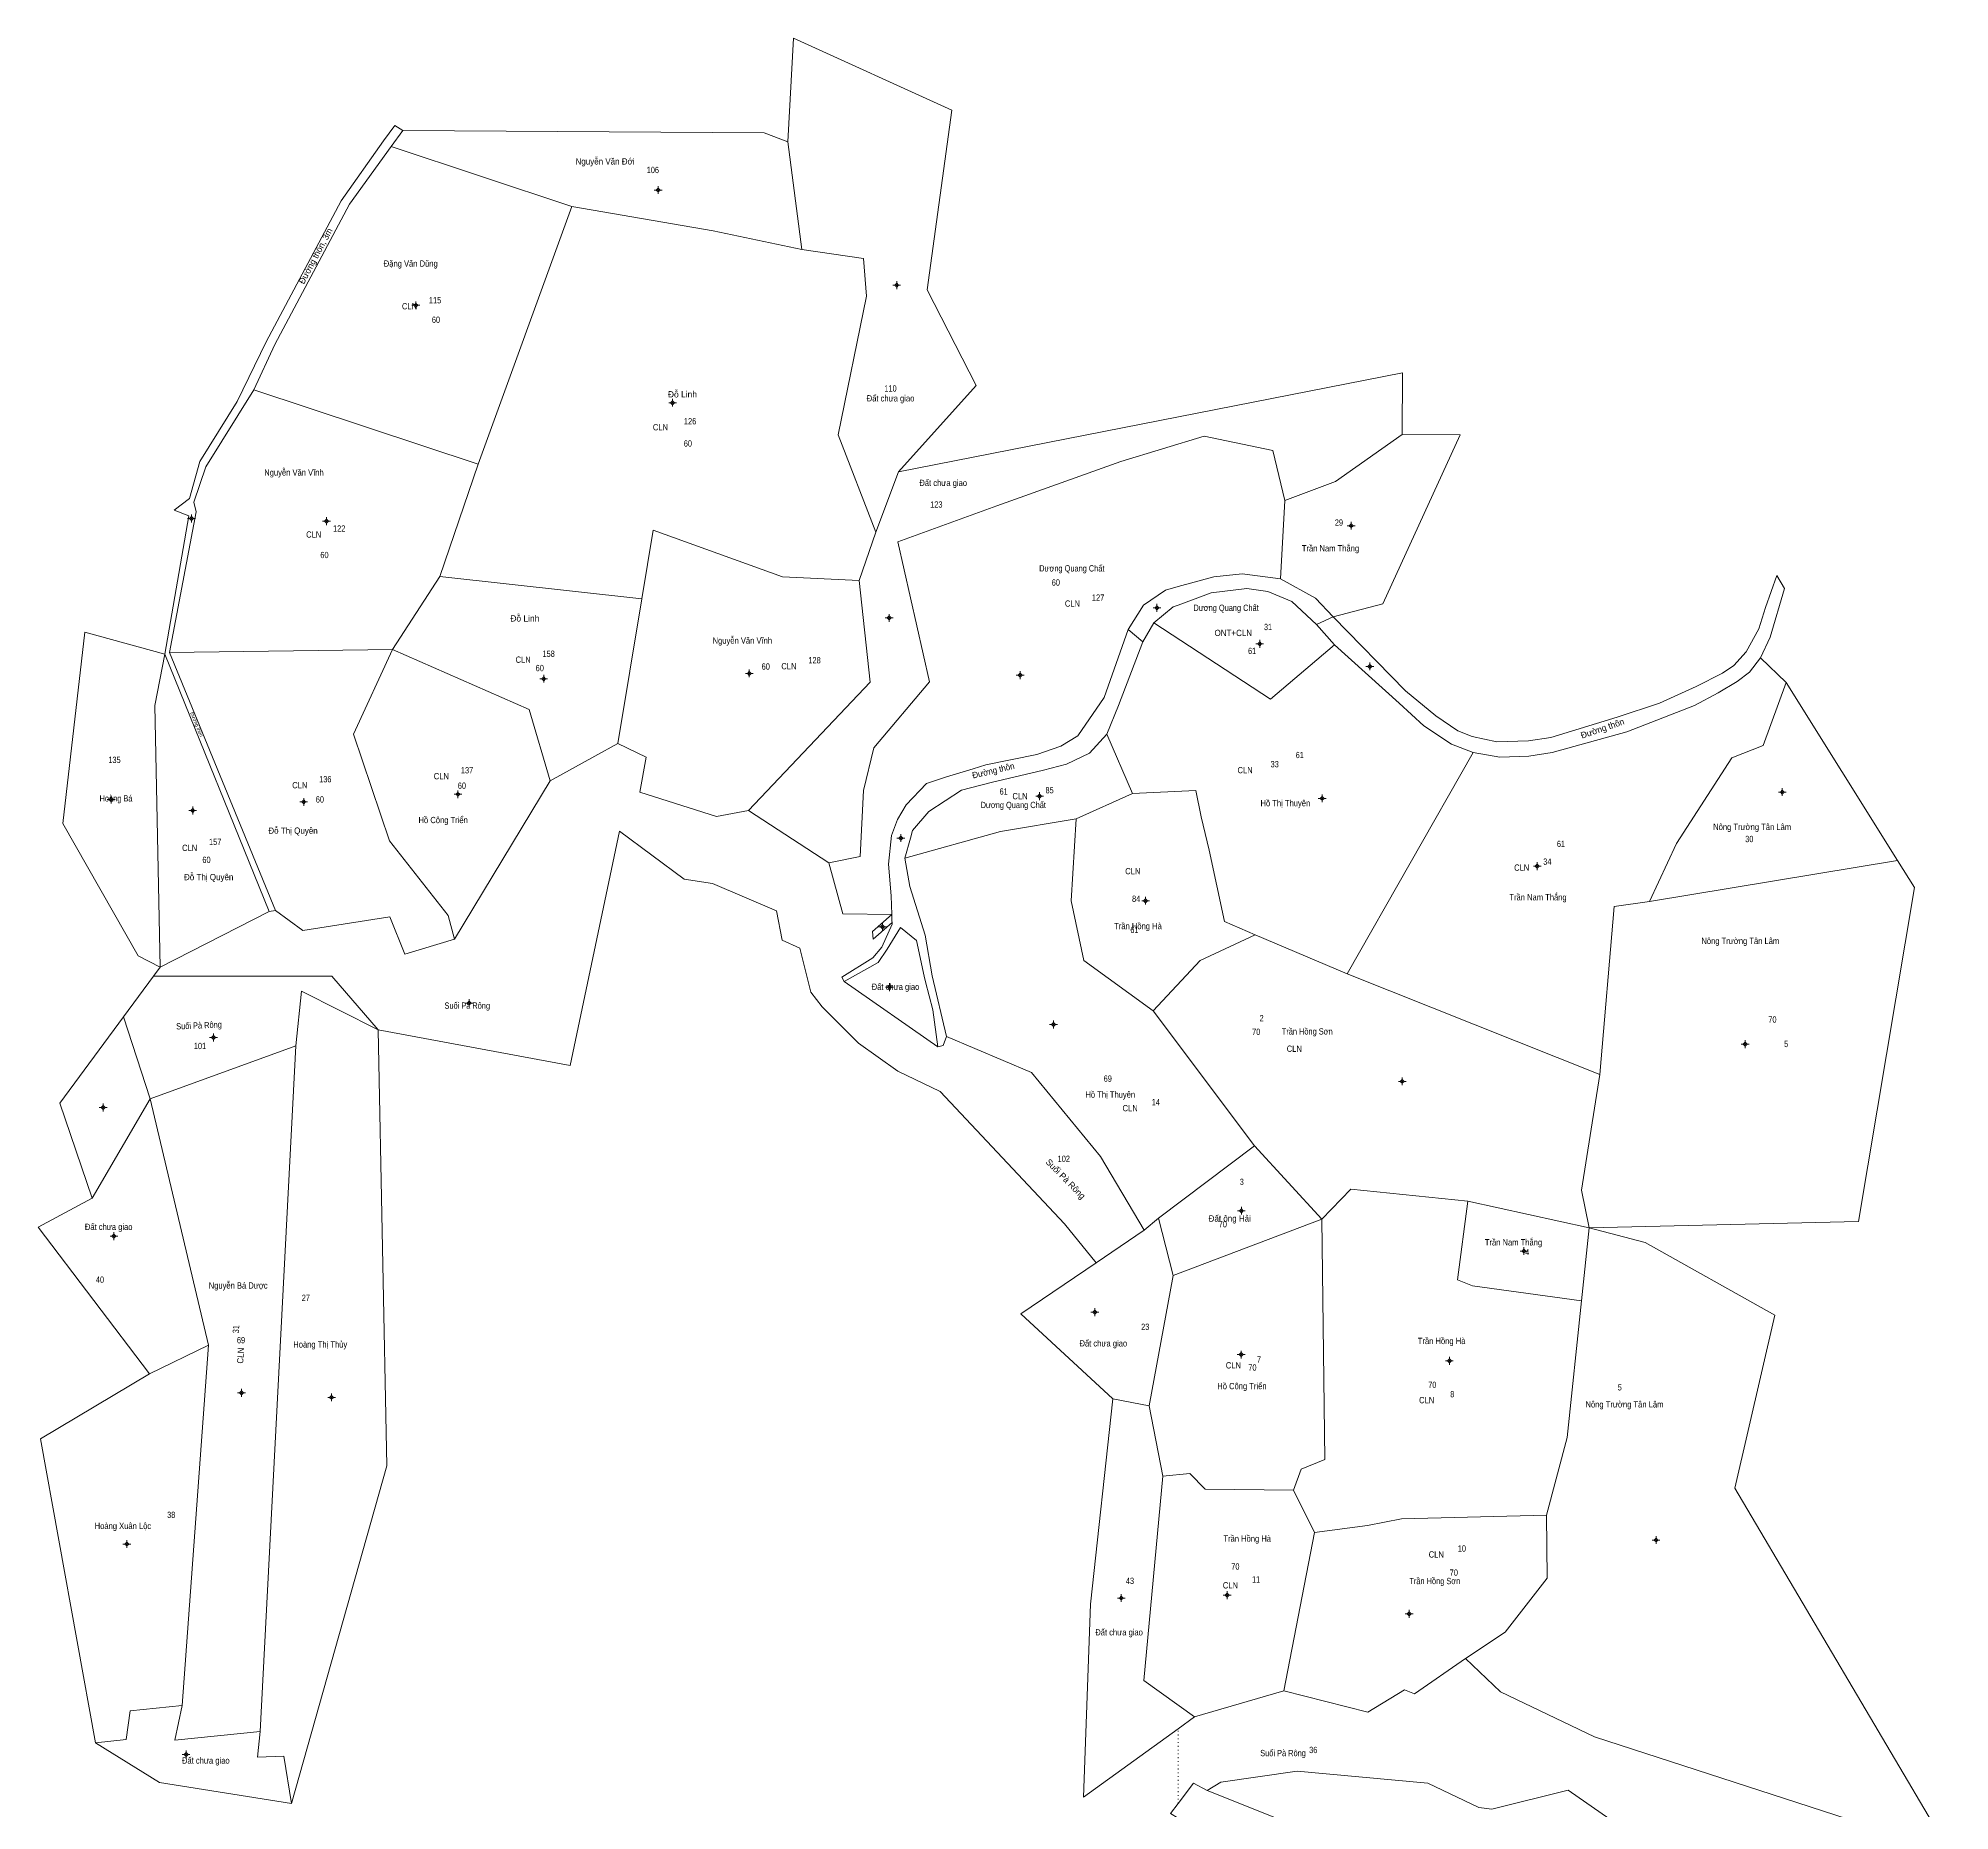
# Model space of a CAD drawing. Header units: metres. Extents: x 537114 to 539413, y 1847369 to 1850045.
# Drawn here: x 538638 to 539245, y 1847735 to 1848298 of the extents above; entities that cross this region are included whole.
import ezdxf
from ezdxf.enums import TextEntityAlignment as Align

# ---------------------------------------------------------------- set-up
doc = ezdxf.new("R2010")
doc.units = ezdxf.units.M
doc.header["$LTSCALE"] = 0.8
doc.linetypes.add('DOTTED', pattern=[1.5, 0.3, -1.2])
for name, color, linetype in [('1', 7, 'Continuous'), ('2', 7, 'Continuous'), ('3', 7, 'Continuous'), ('4', 7, 'Continuous')]:
    doc.layers.add(name, color=color, linetype=linetype)
for name, color, linetype, lineweight in [('11', 7, 'Continuous', 13), ('22', 7, 'Continuous', 13), ('5', 7, 'Continuous', 13)]:
    doc.layers.add(name, color=color, linetype=linetype, lineweight=lineweight)

msp = doc.modelspace()

# ---------------------------------------------------------------- hatches: boundary and pattern name
at = {"layer": '11'}
for points in [[(538834.9898, 1848249.69, 1), (538834.6898, 1848249.69, 1)], [(538910.7398, 1848219.45, 1), (538910.4398, 1848219.45, 1)], [(538758.0298, 1848213.08, 1), (538757.7298, 1848213.08, 1)], [(538839.5897, 1848182.16, 1), (538839.2897, 1848182.16, 1)], [(538686.8198, 1848145.39, 1), (538686.5198, 1848145.39, 1)], [(538729.6898, 1848144.54, 1), (538729.3897, 1848144.54, 1)], [(539055.0198, 1848143.1, 1), (539054.7198, 1848143.1, 1)], [(538993.3798, 1848117.02, 1), (538993.0798, 1848117.02, 1)], [(538908.3698, 1848113.8, 1), (538908.0698, 1848113.8, 1)], [(539025.9998, 1848105.58, 1), (539025.6998, 1848105.58, 1)], [(539060.9998, 1848098.42, 1), (539060.6998, 1848098.42, 1)], [(538798.6398, 1848094.5, 1), (538798.3398, 1848094.5, 1)], [(538863.9398, 1848096.19, 1), (538863.6397, 1848096.19, 1)], [(538949.9198, 1848095.6, 1), (538949.6197, 1848095.6, 1)], [(538661.2998, 1848056.1, 1), (538660.9997, 1848056.1, 1)], [(538722.4398, 1848055.36, 1), (538722.1397, 1848055.36, 1)], [(538771.4198, 1848057.79, 1), (538771.1197, 1848057.79, 1)], [(538956.1198, 1848057.19, 1), (538955.8198, 1848057.19, 1)], [(539045.8698, 1848056.51, 1), (539045.5698, 1848056.51, 1)], [(539191.9498, 1848058.52, 1), (539191.6498, 1848058.52, 1)], [(538687.1798, 1848052.62, 1), (538686.8797, 1848052.62, 1)], [(538912.0798, 1848043.9, 1), (538911.7798, 1848043.9, 1)], [(539114.1498, 1848035, 1), (539113.8498, 1848035, 1)], [(538989.7897, 1848024, 1), (538989.4897, 1848024, 1)], [(538906.1998, 1848015.72, 1), (538905.8998, 1848015.72, 1)], [(538908.4697, 1847996.54, 1), (538908.1697, 1847996.54, 1)], [(538774.9598, 1847991.51, 1), (538774.6598, 1847991.51, 1)], [(538960.4998, 1847984.71, 1), (538960.1998, 1847984.71, 1)], [(538693.7897, 1847980.56, 1), (538693.4897, 1847980.56, 1)], [(539180.1898, 1847978.44, 1), (539179.8897, 1847978.44, 1)], [(539071.2897, 1847966.64, 1), (539070.9897, 1847966.64, 1)], [(538658.7598, 1847958.35, 1), (538658.4598, 1847958.35, 1)], [(539020.1798, 1847925.56, 1), (539019.8797, 1847925.56, 1)], [(538662.1898, 1847917.44, 1), (538661.8897, 1847917.44, 1)], [(539109.9298, 1847912.76, 1), (539109.6297, 1847912.76, 1)], [(538973.6698, 1847893.36, 1), (538973.3697, 1847893.36, 1)], [(539020.0897, 1847879.86, 1), (539019.7897, 1847879.86, 1)], [(539086.2398, 1847877.87, 1), (539085.9398, 1847877.87, 1)], [(538702.6898, 1847867.69, 1), (538702.3897, 1847867.69, 1)], [(538731.2998, 1847866.29, 1), (538730.9997, 1847866.29, 1)], [(538666.2798, 1847819.71, 1), (538665.9798, 1847819.71, 1)], [(539151.8598, 1847820.98, 1), (539151.5598, 1847820.98, 1)], [(538982.0598, 1847802.55, 1), (538981.7597, 1847802.55, 1)], [(539015.6498, 1847803.48, 1), (539015.3498, 1847803.48, 1)], [(539073.4697, 1847797.56, 1), (539073.1697, 1847797.56, 1)], [(538685.0798, 1847752.88, 1), (538684.7798, 1847752.88, 1)]]:
    msp.add_hatch(color=256, dxfattribs=at).paths.add_polyline_path(points)

# ---------------------------------------------------------------- linework, layer by layer
for p, q in [((538834.21, 1848249.69), (538833.59, 1848249.69)), ((538834.84, 1848250.94), (538834.84, 1848250.31)), ((538834.84, 1848249.07), (538834.84, 1848248.44)), ((538836.09, 1848249.69), (538835.47, 1848249.69)), ((538909.97, 1848219.45), (538909.34, 1848219.45)), ((538910.59, 1848220.7), (538910.59, 1848220.07)), ((538910.59, 1848218.83), (538910.59, 1848218.2)), ((538911.84, 1848219.45), (538911.21, 1848219.45)), ((538757.25, 1848213.08), (538756.63, 1848213.08)), ((538757.88, 1848214.33), (538757.88, 1848213.71)), ((538757.88, 1848212.45), (538757.88, 1848211.83)), ((538759.13, 1848213.08), (538758.51, 1848213.08)), ((538838.81, 1848182.16), (538838.19, 1848182.16)), ((538839.44, 1848183.41), (538839.44, 1848182.79)), ((538839.44, 1848181.53), (538839.44, 1848180.91)), ((538840.69, 1848182.16), (538840.06, 1848182.16)), ((538686.05, 1848145.39), (538685.42, 1848145.39)), ((538686.67, 1848146.64), (538686.67, 1848146.01)), ((538687.92, 1848145.39), (538687.3, 1848145.39)), ((538729.54, 1848145.79), (538729.54, 1848145.17)), ((538686.67, 1848144.77), (538686.67, 1848144.14)), ((538728.91, 1848144.54), (538728.29, 1848144.54)), ((538729.54, 1848143.91), (538729.54, 1848143.29)), ((538730.79, 1848144.54), (538730.17, 1848144.54)), ((539054.25, 1848143.1), (539053.62, 1848143.1)), ((539054.87, 1848144.35), (539054.87, 1848143.73)), ((539054.87, 1848142.47), (539054.87, 1848141.85)), ((539056.12, 1848143.1), (539055.49, 1848143.1)), ((538908.22, 1848115.05), (538908.22, 1848114.43)), ((538992.61, 1848117.02), (538991.98, 1848117.02)), ((538993.23, 1848118.27), (538993.23, 1848117.65)), ((538993.23, 1848116.39), (538993.23, 1848115.77)), ((538994.48, 1848117.02), (538993.85, 1848117.02)), ((538907.59, 1848113.8), (538906.97, 1848113.8)), ((538908.22, 1848113.17), (538908.22, 1848112.55)), ((538909.47, 1848113.8), (538908.85, 1848113.8)), ((539025.23, 1848105.58), (539024.6, 1848105.58)), ((539025.85, 1848106.83), (539025.85, 1848106.21)), ((539025.85, 1848104.95), (539025.85, 1848104.33)), ((539027.1, 1848105.58), (539026.47, 1848105.58)), ((538863.79, 1848097.44), (538863.79, 1848096.81)), ((538949.77, 1848096.85), (538949.77, 1848096.23)), ((539060.23, 1848098.42), (539059.6, 1848098.42)), ((539060.85, 1848099.67), (539060.85, 1848099.05)), ((539060.85, 1848097.79), (539060.85, 1848097.17)), ((539062.1, 1848098.42), (539061.47, 1848098.42)), ((538797.87, 1848094.5), (538797.24, 1848094.5)), ((538798.49, 1848095.75), (538798.49, 1848095.13)), ((538798.49, 1848093.87), (538798.49, 1848093.25)), ((538799.74, 1848094.5), (538799.11, 1848094.5)), ((538863.17, 1848096.19), (538862.54, 1848096.19)), ((538863.79, 1848095.57), (538863.79, 1848094.94)), ((538865.04, 1848096.19), (538864.41, 1848096.19)), ((538949.15, 1848095.6), (538948.52, 1848095.6)), ((538949.77, 1848094.97), (538949.77, 1848094.35)), ((538951.02, 1848095.6), (538950.39, 1848095.6)), ((538660.53, 1848056.1), (538659.9, 1848056.1)), ((538661.15, 1848057.35), (538661.15, 1848056.73)), ((538661.15, 1848055.47), (538661.15, 1848054.85)), ((538662.4, 1848056.1), (538661.77, 1848056.1)), ((538721.67, 1848055.36), (538721.04, 1848055.36)), ((538722.29, 1848056.61), (538722.29, 1848055.99)), ((538722.29, 1848054.73), (538722.29, 1848054.11)), ((538723.54, 1848055.36), (538722.91, 1848055.36)), ((538770.65, 1848057.79), (538770.02, 1848057.79)), ((538771.27, 1848059.04), (538771.27, 1848058.41)), ((538771.27, 1848057.17), (538771.27, 1848056.54)), ((538772.52, 1848057.79), (538771.89, 1848057.79)), ((538955.35, 1848057.19), (538954.72, 1848057.19)), ((538955.97, 1848058.44), (538955.97, 1848057.81)), ((538955.97, 1848056.57), (538955.97, 1848055.94)), ((538957.22, 1848057.19), (538956.59, 1848057.19)), ((539045.09, 1848056.51), (539044.47, 1848056.51)), ((539045.72, 1848057.76), (539045.72, 1848057.13)), ((539045.72, 1848055.89), (539045.72, 1848055.26)), ((539046.97, 1848056.51), (539046.35, 1848056.51)), ((539191.18, 1848058.52), (539190.55, 1848058.52)), ((539191.8, 1848059.77), (539191.8, 1848059.15)), ((539191.8, 1848057.89), (539191.8, 1848057.27)), ((539193.05, 1848058.52), (539192.43, 1848058.52)), ((538686.41, 1848052.62), (538685.78, 1848052.62)), ((538687.03, 1848053.87), (538687.03, 1848053.25)), ((538687.03, 1848051.99), (538687.03, 1848051.37)), ((538688.28, 1848052.62), (538687.65, 1848052.62)), ((538911.31, 1848043.9), (538910.68, 1848043.9)), ((538911.93, 1848045.15), (538911.93, 1848044.53)), ((538911.93, 1848043.27), (538911.93, 1848042.65)), ((538913.18, 1848043.9), (538912.56, 1848043.9)), ((539114, 1848036.25), (539114, 1848035.63)), ((539113.37, 1848035), (539112.75, 1848035)), ((539114, 1848034.37), (539114, 1848033.75)), ((539115.25, 1848035), (539114.63, 1848035)), ((538989.01, 1848024), (538988.39, 1848024)), ((538989.64, 1848025.25), (538989.64, 1848024.63)), ((538990.89, 1848024), (538990.27, 1848024)), ((538989.64, 1848023.37), (538989.64, 1848022.75)), ((538905.43, 1848015.72), (538904.8, 1848015.72)), ((538906.05, 1848016.97), (538906.05, 1848016.35)), ((538906.05, 1848015.09), (538906.05, 1848014.47)), ((538907.3, 1848015.72), (538906.68, 1848015.72)), ((538907.69, 1847996.54), (538907.07, 1847996.54)), ((538908.32, 1847997.79), (538908.32, 1847997.17)), ((538908.32, 1847995.91), (538908.32, 1847995.29)), ((538909.57, 1847996.54), (538908.94, 1847996.54)), ((538774.19, 1847991.51), (538773.56, 1847991.51)), ((538774.81, 1847992.76), (538774.81, 1847992.13)), ((538774.81, 1847990.89), (538774.81, 1847990.26)), ((538776.06, 1847991.51), (538775.44, 1847991.51)), ((538693.64, 1847981.81), (538693.64, 1847981.19)), ((538959.73, 1847984.71), (538959.1, 1847984.71)), ((538960.35, 1847985.96), (538960.35, 1847985.33)), ((538960.35, 1847984.09), (538960.35, 1847983.46)), ((538961.6, 1847984.71), (538960.97, 1847984.71)), ((538693.01, 1847980.56), (538692.39, 1847980.56)), ((538693.64, 1847979.93), (538693.64, 1847979.31)), ((538694.89, 1847980.56), (538694.27, 1847980.56)), ((539179.41, 1847978.44), (539178.79, 1847978.44)), ((539180.04, 1847979.69), (539180.04, 1847979.07)), ((539180.04, 1847977.81), (539180.04, 1847977.19)), ((539181.29, 1847978.44), (539180.67, 1847978.44)), ((539070.51, 1847966.64), (539069.89, 1847966.64)), ((539071.14, 1847967.89), (539071.14, 1847967.27)), ((539071.14, 1847966.01), (539071.14, 1847965.39)), ((539072.39, 1847966.64), (539071.77, 1847966.64)), ((538657.99, 1847958.35), (538657.36, 1847958.35)), ((538658.61, 1847959.6), (538658.61, 1847958.97)), ((538658.61, 1847957.73), (538658.61, 1847957.1)), ((538659.86, 1847958.35), (538659.23, 1847958.35)), ((539020.03, 1847926.81), (539020.03, 1847926.19)), ((539019.41, 1847925.56), (539018.78, 1847925.56)), ((539020.03, 1847924.93), (539020.03, 1847924.31)), ((539021.28, 1847925.56), (539020.65, 1847925.56)), ((538661.41, 1847917.44), (538660.79, 1847917.44)), ((538662.04, 1847918.69), (538662.04, 1847918.07)), ((538662.04, 1847916.81), (538662.04, 1847916.19)), ((538663.29, 1847917.44), (538662.67, 1847917.44)), ((539109.15, 1847912.76), (539108.53, 1847912.76)), ((539109.78, 1847914.01), (539109.78, 1847913.39)), ((539109.78, 1847912.13), (539109.78, 1847911.51)), ((539111.03, 1847912.76), (539110.41, 1847912.76)), ((538972.89, 1847893.36), (538972.27, 1847893.36)), ((538973.52, 1847894.61), (538973.52, 1847893.99)), ((538973.52, 1847892.73), (538973.52, 1847892.11)), ((538974.77, 1847893.36), (538974.15, 1847893.36)), ((539019.31, 1847879.86), (539018.69, 1847879.86)), ((539019.94, 1847881.11), (539019.94, 1847880.49)), ((539019.94, 1847879.23), (539019.94, 1847878.61)), ((539021.19, 1847879.86), (539020.56, 1847879.86)), ((539085.47, 1847877.87), (539084.84, 1847877.87)), ((539086.09, 1847879.12), (539086.09, 1847878.49)), ((539087.34, 1847877.87), (539086.71, 1847877.87)), ((539086.09, 1847877.25), (539086.09, 1847876.62)), ((538701.91, 1847867.69), (538701.29, 1847867.69)), ((538702.54, 1847868.94), (538702.54, 1847868.31)), ((538702.54, 1847867.07), (538702.54, 1847866.44)), ((538703.79, 1847867.69), (538703.17, 1847867.69)), ((538730.53, 1847866.29), (538729.9, 1847866.29)), ((538731.15, 1847867.54), (538731.15, 1847866.91)), ((538732.4, 1847866.29), (538731.77, 1847866.29)), ((538731.15, 1847865.67), (538731.15, 1847865.04)), ((538665.51, 1847819.71), (538664.88, 1847819.71)), ((538666.13, 1847820.96), (538666.13, 1847820.33)), ((538666.13, 1847819.09), (538666.13, 1847818.46)), ((538667.38, 1847819.71), (538666.75, 1847819.71)), ((539151.09, 1847820.98), (539150.46, 1847820.98)), ((539151.71, 1847822.23), (539151.71, 1847821.61)), ((539151.71, 1847820.35), (539151.71, 1847819.73)), ((539152.96, 1847820.98), (539152.33, 1847820.98)), ((538981.29, 1847802.55), (538980.66, 1847802.55)), ((538981.91, 1847803.8), (538981.91, 1847803.17)), ((538981.91, 1847801.93), (538981.91, 1847801.3)), ((538983.16, 1847802.55), (538982.53, 1847802.55)), ((539014.87, 1847803.48), (539014.25, 1847803.48)), ((539015.5, 1847804.73), (539015.5, 1847804.11)), ((539015.5, 1847802.85), (539015.5, 1847802.23)), ((539016.75, 1847803.48), (539016.13, 1847803.48)), ((539072.69, 1847797.56), (539072.07, 1847797.56)), ((539073.32, 1847798.81), (539073.32, 1847798.19)), ((539073.32, 1847796.93), (539073.32, 1847796.31)), ((539074.57, 1847797.56), (539073.94, 1847797.56)), ((538684.31, 1847752.88), (538683.68, 1847752.88)), ((538684.93, 1847754.13), (538684.93, 1847753.51)), ((538684.93, 1847752.25), (538684.93, 1847751.63)), ((538686.18, 1847752.88), (538685.56, 1847752.88))]:
    msp.add_line(p, q, dxfattribs=at)
for points in [[(538834.84, 1848250.31), (538834.21, 1848249.69), (538834.84, 1848249.07), (538835.47, 1848249.69)], [(538910.59, 1848220.07), (538909.97, 1848219.45), (538910.59, 1848218.83), (538911.21, 1848219.45)], [(538757.88, 1848213.71), (538757.25, 1848213.08), (538757.88, 1848212.45), (538758.51, 1848213.08)], [(538839.44, 1848182.79), (538838.81, 1848182.16), (538839.44, 1848181.53), (538840.06, 1848182.16)], [(538686.67, 1848146.01), (538686.05, 1848145.39), (538686.67, 1848144.77), (538687.3, 1848145.39)], [(538729.54, 1848145.17), (538728.91, 1848144.54), (538729.54, 1848143.91), (538730.17, 1848144.54)], [(539054.87, 1848143.73), (539054.25, 1848143.1), (539054.87, 1848142.47), (539055.49, 1848143.1)], [(538993.23, 1848117.65), (538992.61, 1848117.02), (538993.23, 1848116.39), (538993.85, 1848117.02)], [(538908.22, 1848114.43), (538907.59, 1848113.8), (538908.22, 1848113.17), (538908.85, 1848113.8)], [(539025.85, 1848106.21), (539025.23, 1848105.58), (539025.85, 1848104.95), (539026.47, 1848105.58)], [(538863.79, 1848096.81), (538863.17, 1848096.19), (538863.79, 1848095.57), (538864.41, 1848096.19)], [(539060.85, 1848099.05), (539060.23, 1848098.42), (539060.85, 1848097.79), (539061.47, 1848098.42)], [(538798.49, 1848095.13), (538797.87, 1848094.5), (538798.49, 1848093.87), (538799.11, 1848094.5)], [(538949.77, 1848096.23), (538949.15, 1848095.6), (538949.77, 1848094.97), (538950.39, 1848095.6)], [(538661.15, 1848056.73), (538660.53, 1848056.1), (538661.15, 1848055.47), (538661.77, 1848056.1)], [(538722.29, 1848055.99), (538721.67, 1848055.36), (538722.29, 1848054.73), (538722.91, 1848055.36)], [(538771.27, 1848058.41), (538770.65, 1848057.79), (538771.27, 1848057.17), (538771.89, 1848057.79)], [(538955.97, 1848057.81), (538955.35, 1848057.19), (538955.97, 1848056.57), (538956.59, 1848057.19)], [(539045.72, 1848057.13), (539045.09, 1848056.51), (539045.72, 1848055.89), (539046.35, 1848056.51)], [(539191.8, 1848059.15), (539191.18, 1848058.52), (539191.8, 1848057.89), (539192.43, 1848058.52)], [(538687.03, 1848053.25), (538686.41, 1848052.62), (538687.03, 1848051.99), (538687.65, 1848052.62)], [(538911.93, 1848044.53), (538911.31, 1848043.9), (538911.93, 1848043.27), (538912.56, 1848043.9)], [(539114, 1848035.63), (539113.37, 1848035), (539114, 1848034.37), (539114.63, 1848035)], [(538989.64, 1848024.63), (538989.01, 1848024), (538989.64, 1848023.37), (538990.27, 1848024)], [(538906.05, 1848016.35), (538905.43, 1848015.72), (538906.05, 1848015.09), (538906.68, 1848015.72)], [(538908.32, 1847997.17), (538907.69, 1847996.54), (538908.32, 1847995.91), (538908.94, 1847996.54)], [(538774.81, 1847992.13), (538774.19, 1847991.51), (538774.81, 1847990.89), (538775.44, 1847991.51)], [(538693.64, 1847981.19), (538693.01, 1847980.56), (538693.64, 1847979.93), (538694.27, 1847980.56)], [(538960.35, 1847985.33), (538959.73, 1847984.71), (538960.35, 1847984.09), (538960.97, 1847984.71)], [(539180.04, 1847979.07), (539179.41, 1847978.44), (539180.04, 1847977.81), (539180.67, 1847978.44)], [(539071.14, 1847967.27), (539070.51, 1847966.64), (539071.14, 1847966.01), (539071.77, 1847966.64)], [(538658.61, 1847958.97), (538657.99, 1847958.35), (538658.61, 1847957.73), (538659.23, 1847958.35)], [(539020.03, 1847926.19), (539019.41, 1847925.56), (539020.03, 1847924.93), (539020.65, 1847925.56)], [(538662.04, 1847918.07), (538661.41, 1847917.44), (538662.04, 1847916.81), (538662.67, 1847917.44)], [(539109.78, 1847913.39), (539109.15, 1847912.76), (539109.78, 1847912.13), (539110.41, 1847912.76)], [(538973.52, 1847893.99), (538972.89, 1847893.36), (538973.52, 1847892.73), (538974.15, 1847893.36)], [(539019.94, 1847880.49), (539019.31, 1847879.86), (539019.94, 1847879.23), (539020.56, 1847879.86)], [(539086.09, 1847878.49), (539085.47, 1847877.87), (539086.09, 1847877.25), (539086.71, 1847877.87)], [(538702.54, 1847868.31), (538701.91, 1847867.69), (538702.54, 1847867.07), (538703.17, 1847867.69)], [(538731.15, 1847866.91), (538730.53, 1847866.29), (538731.15, 1847865.67), (538731.77, 1847866.29)], [(538666.13, 1847820.33), (538665.51, 1847819.71), (538666.13, 1847819.09), (538666.75, 1847819.71)], [(539151.71, 1847821.61), (539151.09, 1847820.98), (539151.71, 1847820.35), (539152.33, 1847820.98)], [(538981.91, 1847803.17), (538981.29, 1847802.55), (538981.91, 1847801.93), (538982.53, 1847802.55)], [(539015.5, 1847804.11), (539014.87, 1847803.48), (539015.5, 1847802.85), (539016.13, 1847803.48)], [(539073.32, 1847798.19), (539072.69, 1847797.56), (539073.32, 1847796.93), (539073.94, 1847797.56)], [(538684.93, 1847753.51), (538684.31, 1847752.88), (538684.93, 1847752.25), (538685.56, 1847752.88)]]:
    msp.add_lwpolyline(points, close=True, dxfattribs=at)
for centre in [(538834.8398, 1848249.69), (538910.5898, 1848219.45), (538757.8798, 1848213.08), (538839.4397, 1848182.16), (538686.6698, 1848145.39), (538729.5397, 1848144.54), (539054.8698, 1848143.1), (538993.2298, 1848117.02), (538908.2198, 1848113.8), (539025.8498, 1848105.58), (539060.8498, 1848098.42), (538798.4898, 1848094.5), (538863.7897, 1848096.19), (538949.7697, 1848095.6), (538661.1497, 1848056.1), (538722.2897, 1848055.36), (538771.2697, 1848057.79), (538955.9698, 1848057.19), (539045.7198, 1848056.51), (539191.7998, 1848058.52), (538687.0297, 1848052.62), (538911.9298, 1848043.9), (539113.9998, 1848035), (538989.6397, 1848024), (538906.0498, 1848015.72), (538908.3197, 1847996.54), (538774.8098, 1847991.51), (538960.3498, 1847984.71), (538693.6397, 1847980.56), (539180.0397, 1847978.44), (539071.1397, 1847966.64), (538658.6098, 1847958.35), (539020.0297, 1847925.56), (538662.0397, 1847917.44), (539109.7797, 1847912.76), (538973.5197, 1847893.36), (539019.9397, 1847879.86), (539086.0898, 1847877.87), (538702.5397, 1847867.69), (538731.1497, 1847866.29), (538666.1298, 1847819.71), (539151.7098, 1847820.98), (538981.9097, 1847802.55), (539015.4998, 1847803.48), (539073.3197, 1847797.56), (538684.9298, 1847752.88)]:
    msp.add_circle(centre, 0.15, dxfattribs=at)
at = {"layer": '22'}
for p, q in [((538988.73, 1848106.22), (538984.12, 1848110.18)), ((538992.22, 1848112.22), (538988.73, 1848106.22)), ((539043.89, 1848111.73), (539049.17, 1848114.12)), ((539049.57, 1848105.28), (539043.89, 1848111.73)), ((538711.37, 1848020.6), (538678.19, 1848102.34)), ((538713.33, 1848020.91), (538711.37, 1848020.6))]:
    msp.add_line(p, q, dxfattribs=at)
for points in [[(538678.19, 1848102.34), (538685.77, 1848146.25), (538681.16, 1848147.98), (538686, 1848151.69), (538689.31, 1848163.47), (538701.11, 1848182.53), (538710.35, 1848201.46), (538734.16, 1848246.22), (538747.6, 1848265.33), (538751.25, 1848270.18), (538753.77, 1848268.58)], [(538750.1, 1848263.52), (538736.84, 1848245.16), (538713.07, 1848200.66), (538706.41, 1848186.27)], [(538706.41, 1848186.27), (538691.21, 1848161.74), (538687.42, 1848150.58), (538688.13, 1848147.55), (538679.71, 1848102.8), (538713.33, 1848020.91)], [(538984.12, 1848110.18), (538989, 1848117.87), (538995.92, 1848122.62), (539000, 1848123.75), (539011.29, 1848126.86), (539020.24, 1848127.81), (539032.43, 1848126.19)], [(539184.83, 1848101.16), (539187.91, 1848107.73), (539192.55, 1848123.17), (539190.05, 1848127.25), (539186.52, 1848117.07), (539184.4, 1848110.37), (539180.38, 1848103.02), (539176.4, 1848098.75), (539172.79, 1848096.28), (539164.45, 1848091.99), (539152.85, 1848086.72), (539139.39, 1848082.34), (539118.34, 1848075.86), (539111.26, 1848074.76), (539101.14, 1848074.43), (539093.29, 1848076.17), (539088.77, 1848077.92), (539081.82, 1848082.69), (539072.18, 1848090.62), (539049.17, 1848114.12)], [(539043.89, 1848111.73), (539036.08, 1848119.06), (539028.49, 1848122.2), (539021.79, 1848123.15), (539010.48, 1848121.79), (539000, 1848117.91), (538998.33, 1848117.29), (538992.22, 1848112.22)], [(539032.43, 1848126.19), (539043.55, 1848120.03), (539049.17, 1848114.12)], [(538984.12, 1848110.18), (538976.5, 1848088.57), (538968.14, 1848076.34), (538962.68, 1848073.06), (538955.05, 1848070.43), (538938.87, 1848067.1), (538934.88, 1848065.89), (538926.39, 1848063.29), (538920.09, 1848061.22), (538913.63, 1848054.46), (538910.86, 1848049.8), (538908.97, 1848044.68), (538908.01, 1848035.6), (538908.84, 1848025.6), (538909, 1848019.67)], [(538977.31, 1848076.87), (538981.07, 1848086.03), (538988.73, 1848106.22)], [(539093.65, 1848071.06), (539086.72, 1848073.76), (539077.95, 1848079.55), (539070.09, 1848086.73), (539049.57, 1848105.28)], [(539184.83, 1848101.16), (539181.39, 1848096.6), (539177.42, 1848093.58), (539171.44, 1848090), (539163.95, 1848086), (539142.4, 1848077.65), (539118.72, 1848071.02), (539111.32, 1848069.93), (539102.15, 1848069.6), (539093.65, 1848071.06)], [(538977.31, 1848076.87), (538971.78, 1848070.81), (538964.55, 1848067.33), (538957.17, 1848065.43), (538940.61, 1848061.54), (538931.13, 1848059.07), (538920.76, 1848052.3), (538915.56, 1848046.26)], [(538913.15, 1848037.51), (538914.97, 1848043.86), (538915.56, 1848046.26)], [(538913.15, 1848037.51), (538914.72, 1848028.5), (538919.67, 1848013.05), (538921.87, 1848000.15), (538926.37, 1847980.9)], [(538909, 1848019.67), (538902.88, 1848014.24), (538903.12, 1848011.76), (538909.11, 1848017.09)], [(538909.11, 1848017.09), (538909.16, 1848016.6), (538905.89, 1848009.24), (538902.97, 1848005.87), (538893.15, 1847999.68), (538893.89, 1847998.34)], [(538893.89, 1847998.34), (538904.66, 1848004.43), (538907.59, 1848008.65), (538911.77, 1848015.46), (538916.87, 1848011.41), (538919.33, 1848000), (538919.7, 1847998.26), (538922.04, 1847989.4), (538923.6, 1847977.61)]]:
    msp.add_lwpolyline(points, dxfattribs=at)
at = {"layer": '5'}
for p, q in [((538753.77, 1848268.58), (538750.1, 1848263.52)), ((538807.46, 1848244.45), (538750.1, 1848263.52)), ((538875.98, 1848264.99), (538880.46, 1848230.8)), ((538807.46, 1848244.45), (538777.7, 1848162.64)), ((538777.7, 1848162.64), (538706.41, 1848186.27)), ((538765.5, 1848126.95), (538777.7, 1848162.64)), ((538904, 1848141), (538911.11, 1848160.23)), ((539032.43, 1848126.19), (539033.86, 1848151.1)), ((538904, 1848141), (538898.69, 1848125.65)), ((538750.45, 1848103.74), (538765.5, 1848126.95)), ((538765.5, 1848126.95), (538829.62, 1848119.88)), ((538821.99, 1848073.97), (538829.62, 1848119.88)), ((538750.45, 1848103.74), (538679.71, 1848102.8)), ((539193.02, 1848093.26), (539184.83, 1848101.16)), ((539193.02, 1848093.26), (539228.38, 1848036.81)), ((538985.51, 1848058), (538977.31, 1848076.87)), ((539093.65, 1848071.06), (539053.66, 1848000.8)), ((538770.16, 1848011.84), (538800.56, 1848062.06)), ((538985.51, 1848058), (538967.54, 1848050)), ((538711.37, 1848020.6), (538676.69, 1848002.9)), ((539024.46, 1848013.21), (539053.66, 1848000.8)), ((538665.05, 1847987.12), (538674.55, 1848000)), ((538674.55, 1848000), (538676.69, 1848002.9)), ((539133.81, 1847968.83), (539053.66, 1848000.8)), ((538893.89, 1847998.34), (538923.6, 1847977.61)), ((538992, 1847989), (539024.22, 1847946.14)), ((538665.05, 1847987.12), (538673.5, 1847961.12)), ((538708.51, 1847760.21), (538719.81, 1847977.94)), ((538655.16, 1847929.58), (538673.5, 1847961.12)), ((538993.75, 1847923.15), (539024.22, 1847946.14)), ((539045.56, 1847922.91), (539024.22, 1847946.14)), ((539091.98, 1847928.57), (539130.43, 1847920.08)), ((538993.75, 1847923.15), (538989.17, 1847919.42)), ((538993.75, 1847923.15), (538998.41, 1847904.97)), ((538998.41, 1847904.97), (539045.56, 1847922.91)), ((538973.89, 1847909.05), (538989.17, 1847919.42)), ((538673.36, 1847873.76), (538692.1, 1847882.9)), ((538692.1, 1847882.9), (538683.72, 1847768.47)), ((538979.26, 1847865.8), (538990.77, 1847863.58)), ((539043.23, 1847823.36), (539036.58, 1847836.82)), ((539033.56, 1847773.07), (539043.23, 1847823.36)), ((539005.17, 1847764.8), (539033.56, 1847773.07)), ((539103.94, 1847703.76), (539009.21, 1847741.39))]:
    msp.add_line(p, q, dxfattribs=at)
at = {"layer": '5', "linetype": 'DOTTED'}
msp.add_line((539000, 1847737.33), (539000, 1847761.06), dxfattribs=at)
at = {"layer": '5'}
for points in [[(538875.98, 1848264.99), (538877.77, 1848297.9), (538928.1, 1848275.1), (538920.27, 1848217.99), (538935.81, 1848187.66), (538911.11, 1848160.23)], [(538753.77, 1848268.58), (538868.53, 1848267.89), (538875.98, 1848264.99)], [(538807.46, 1848244.45), (538852.31, 1848236.7), (538880.46, 1848230.8)], [(538880.46, 1848230.8), (538900, 1848228), (538901, 1848216), (538892, 1848172), (538904, 1848141)], [(538911.11, 1848160.23), (539071.16, 1848191.59), (539071.12, 1848172.08)], [(538889, 1848036), (538899, 1848038), (538900, 1848059), (538903.35, 1848072.53), (538921.04, 1848093.46), (538911, 1848138), (538942.35, 1848149.39), (538981.74, 1848163.47), (539008.26, 1848171.52), (539030, 1848167), (539033.86, 1848151.1)], [(539033.86, 1848151.1), (539049.95, 1848157.09), (539071.12, 1848172.08)], [(539071.12, 1848172.08), (539089.53, 1848171.91), (539064.99, 1848118.3), (539049.17, 1848114.12)], [(538829.62, 1848119.88), (538833.24, 1848141.66), (538874.34, 1848126.86), (538898.69, 1848125.65)], [(538898.69, 1848125.65), (538902.19, 1848093.45), (538863.55, 1848052.68), (538889, 1848036)], [(538676.69, 1848002.9), (538669.68, 1848006.51), (538645.82, 1848048.5), (538652.8, 1848109.29), (538678.19, 1848102.34)], [(539049.57, 1848105.28), (539029.28, 1848088), (538992.22, 1848112.22)], [(538750.45, 1848103.74), (538738.13, 1848076.84), (538749.55, 1848043.05), (538768.21, 1848019.28), (538770.16, 1848011.84)], [(538750.45, 1848103.74), (538793.83, 1848084.77), (538800.56, 1848062.06)], [(538678.19, 1848102.34), (538675, 1848086), (538676.69, 1848002.9)], [(539149.65, 1848023.77), (539158.24, 1848042.19), (539175.82, 1848069.33), (539185.74, 1848073.3), (539193.02, 1848093.26)], [(538800.56, 1848062.06), (538814.76, 1848069.95), (538821.99, 1848073.97)], [(538863.55, 1848052.68), (538853.38, 1848050.72), (538829.02, 1848058.46), (538831.01, 1848069.64), (538821.99, 1848073.97)], [(539024.46, 1848013.21), (539014.73, 1848017.35), (539009.81, 1848040.02), (539007.32, 1848050.67), (539005.54, 1848059), (538985.51, 1848058)], [(538967.54, 1848050), (538943.54, 1848046), (538913.15, 1848037.51)], [(538967.54, 1848050), (538966, 1848024), (538970, 1848005), (538992, 1847989)], [(538745.91, 1847982.99), (538806.87, 1847971.67), (538822.55, 1848046.14), (538843.1, 1848030.81), (538852.14, 1848029.51), (538872.44, 1848020.78), (538874.22, 1848011.46), (538879.83, 1848008.91), (538883.29, 1847994.91), (538886.89, 1847990.28), (538898.47, 1847978.81), (538910.93, 1847969.83), (538924.41, 1847963.37), (538963.9, 1847921.34), (538973.89, 1847909.05)], [(538889, 1848036), (538893.5, 1848019.86), (538909, 1848019.67)], [(539228.38, 1848036.81), (539233.74, 1848028.25), (539216.05, 1847922.08), (539130.43, 1847920.08)], [(539133.81, 1847968.83), (539138.4, 1848022.2), (539149.65, 1848023.77), (539228.38, 1848036.81)], [(538713.33, 1848020.91), (538722.03, 1848014.57), (538749.63, 1848018.88), (538754.42, 1848006.98), (538770.16, 1848011.84)], [(538909, 1848019.67), (538909.05, 1848017.6), (538909.11, 1848017.09)], [(538992, 1847989), (539007, 1848005), (539024.46, 1848013.21)], [(538674.55, 1848000), (538731.26, 1848000), (538745.91, 1847982.99)], [(538719.81, 1847977.94), (538721.64, 1847995.28), (538745.91, 1847982.99)], [(538655.16, 1847929.58), (538644.85, 1847959.73), (538665.05, 1847987.12)], [(538745.91, 1847982.99), (538748.72, 1847844.58), (538718.43, 1847737.3)], [(538719.81, 1847977.94), (538673.5, 1847961.12), (538692.1, 1847882.9)], [(538923.6, 1847977.61), (538925.31, 1847978.03), (538926.37, 1847980.9)], [(538989.17, 1847919.42), (538975.31, 1847942.76), (538953.38, 1847969.46), (538926.37, 1847980.9)], [(539130.43, 1847920.08), (539128.05, 1847932.03), (539133.81, 1847968.83)], [(538655.16, 1847929.58), (538637.99, 1847920.34), (538673.36, 1847873.76)], [(539091.98, 1847928.57), (539054.76, 1847932.37), (539045.56, 1847922.91)], [(539091.98, 1847928.57), (539088.69, 1847903.64), (539093.47, 1847901.75), (539128.03, 1847896.94)], [(539036.58, 1847836.82), (539038.99, 1847843.51), (539046.53, 1847846.5), (539045.56, 1847922.91)], [(539116.91, 1847828.84), (539123.52, 1847853.58), (539128.03, 1847896.94), (539130.43, 1847920.08)], [(539130.43, 1847920.08), (539148.23, 1847915.48), (539189.43, 1847892.41), (539176.68, 1847837.45), (539244.98, 1847721.88)], [(538973.89, 1847909.05), (538950.03, 1847892.86), (538979.26, 1847865.8)], [(538998.41, 1847904.97), (538990.77, 1847863.58), (538995.13, 1847841.29)], [(538656.22, 1847756.52), (538638.75, 1847853.11), (538673.36, 1847873.76)], [(538979.26, 1847865.8), (538972.11, 1847800.59), (538969.89, 1847739.3), (539000, 1847761.06), (539005.17, 1847764.8)], [(539036.58, 1847836.82), (539008.58, 1847837.11), (539003.63, 1847842.15), (538995.13, 1847841.29)], [(538995.13, 1847841.29), (538989.05, 1847776.34), (539005.17, 1847764.8)], [(539043.23, 1847823.36), (539060.05, 1847825.57), (539070.87, 1847827.72), (539116.91, 1847828.84)], [(539116.91, 1847828.84), (539117.18, 1847808.84), (539103.81, 1847791.72), (539091.24, 1847783.33)], [(539091.24, 1847783.33), (539075.05, 1847772.1), (539071.86, 1847773.39), (539060.23, 1847766.27), (539033.56, 1847773.07)], [(539091.24, 1847783.33), (539102.36, 1847772.74), (539132.21, 1847758.51), (539244.98, 1847721.88)], [(538656.22, 1847756.52), (538665.96, 1847757.6), (538667.19, 1847766.68), (538683.72, 1847768.47)], [(538683.72, 1847768.47), (538681.35, 1847757.45), (538708.51, 1847760.21)], [(538718.43, 1847737.3), (538676.49, 1847744.02), (538656.22, 1847756.52)], [(538708.51, 1847760.21), (538707.66, 1847752.02), (538716.03, 1847752.34), (538718.43, 1847737.3)], [(539009.21, 1847741.39), (539013.53, 1847744.07), (539037.72, 1847747.62), (539079.28, 1847743.78), (539095.4, 1847736.07), (539099.58, 1847735.51), (539123.77, 1847741.49), (539149.19, 1847723.85), (539162.5, 1847710.87), (539172.13, 1847678.78), (539167.24, 1847667.89)], [(539009.21, 1847741.39), (539004.85, 1847743.74), (539000, 1847737.33), (538997.55, 1847734.09), (539000, 1847732.69), (539026.09, 1847717.77), (539085.17, 1847682.13)]]:
    msp.add_lwpolyline(points, dxfattribs=at)

# ---------------------------------------------------------------- texts
at = {"layer": '1'}
for s, width, p in [('Nguyễn Văn Đới', 0.95, (538827.36, 1848257.79)), ('Đặng Văn Dũng', 0.9, (538764.84, 1848225.35)), ('Đất chưa giao', 0.9, (538916.2, 1848182.55)), ('Nguyễn Văn Vĩnh', 0.9, (538728.63, 1848159)), ('Đất chưa giao', 0.9, (538932.92, 1848155.69)), ('Trần Nam Thắng', 0.9, (539057.43, 1848134.92)), ('Dương Quang Chất', 0.85, (539025.55, 1848116.02)), ('Nguyễn Văn Vĩnh', 0.9, (538871.01, 1848105.62)), ('Dương Quang Chất', 0.85, (538957.97, 1848053.41)), ('Hồ Thị Thuyên', 0.9, (539041.9, 1848053.99)), ('Hồ Công Triển', 0.9, (538774.4, 1848048.63)), ('Nông Trường Tân Lâm', 0.9, (539194.59, 1848046.44)), ('Trần Nam Thắng', 0.9, (539123.33, 1848024.1)), ('Trần Hồng Hà', 0.9, (538994.76, 1848014.95)), ('Nông Trường Tân Lâm', 0.9, (539190.84, 1848010.24)), ('Trần Hồng Sơn', 0.85, (539049.03, 1847981.51)), ('Hồ Thị Thuyên', 0.9, (538986.3, 1847961.45)), ('Đất ông Hải', 0.95, (539023.06, 1847922.09)), ('Trần Nam Thắng', 0.9, (539115.55, 1847914.52)), ('Đất chưa giao', 0.9, (538983.76, 1847882.44)), ('Trần Hồng Hà', 0.9, (539091.18, 1847883.19)), ('Hồ Công Triển', 0.9, (539028.04, 1847868.87)), ('Trần Hồng Hà', 0.9, (539029.45, 1847820.43)), ('Trần Hồng Sơn', 0.85, (539089.54, 1847806.96))]:
    msp.add_text(s, height=2, dxfattribs=dict(at, width=width)).set_placement(p, align=Align.RIGHT)
for s, height, rotation, p in [('Đường thôn, 3m', 2, 61.989, (538722.34, 1848219.61)), ('Đường thôn', 1.125, 292.235, (538686.23, 1848083.67))]:
    msp.add_text(s, height=height, rotation=rotation, dxfattribs=at).set_placement(p)
for p in [(538847.16, 1848183.82), (538797.12, 1848112.66)]:
    msp.add_text('Đỗ Linh', height=2, dxfattribs=at).set_placement(p, align=Align.RIGHT)
for s, width, p in [('Dương Quang Chất', 0.85, (538966.205, 1848128.55)), ('Hoàng Bá', 0.85, (538662.68, 1848055.51)), ('Đỗ Thị Quyên', 0.95, (538718.9, 1848045.25)), ('Đỗ Thị Quyên', 0.95, (538692.12, 1848030.51)), ('Đất chưa giao', 0.9, (538910.21, 1847995.68)), ('Suối Pà Rông', 0.85, (538774.225, 1847989.69)), ('Đất chưa giao', 0.9, (538660.36, 1847919.44)), ('Nguyễn Bá Dược', 0.9, (538701.475, 1847900.81)), ('Hoàng Thị Thủy', 0.9, (538727.55, 1847882.09)), ('Nông Trường Tân Lâm', 0.9, (539141.685, 1847863.07)), ('Hoàng Xuân Lộc', 0.9, (538664.88, 1847824.46)), ('Đất chưa giao', 0.9, (538981.2, 1847790.68)), ('Đất chưa giao', 0.9, (538691.2, 1847749.96)), ('Suối Pà Rông', 0.85, (539033.265, 1847752.33))]:
    msp.add_text(s, height=2, dxfattribs=dict(at, width=width)).set_placement(p, align=Align.CENTER)
for s, rotation, p in [('Đường thôn', 18.734, (539135.0138, 1848077.7739)), ('Suối Pà Rông', 314.439, (538963.5185, 1847934.9501))]:
    msp.add_text(s, height=2, rotation=rotation, dxfattribs=at).set_placement(p, align=Align.CENTER)
for s, rotation, width, p in [('Đường thôn', 13.219, 0.95, (538941.4913, 1848064.3632)), ('Suối Pà Rông', 2.523, 0.85, (538689.086, 1847983.4127))]:
    msp.add_text(s, height=2, rotation=rotation, dxfattribs=dict(at, width=width)).set_placement(p, align=Align.CENTER)
at = {"layer": '2'}
for s, width, p in [('106', 0.85, (538833.15, 1848255.06)), ('115', 0.85, (538764.005, 1848213.69)), ('110', 0.85, (538908.615, 1848185.69)), ('126', 0.85, (538844.98, 1848175.26)), ('123', 0.85, (538923.18, 1848148.82)), ('29', 0.85, (539051.015, 1848143.08)), ('122', 0.85, (538733.56, 1848141.19)), ('127', 0.85, (538974.53, 1848119.25)), ('31', 0.75, (539028.5, 1848109.93)), ('158', 0.85, (538800.06, 1848101.44)), ('128', 0.85, (538884.5, 1848099.37)), ('135', 0.85, (538662.205, 1848067.72)), ('137', 0.85, (538774.16, 1848064.43)), ('33', 0.8, (539030.615, 1848066.37)), ('136', 0.85, (538729.15, 1848061.59)), ('85', 0.8, (538959.14, 1848058.1)), ('157', 0.85, (538694.17, 1848041.67)), ('30', 0.85, (539181.33, 1848042.6)), ('34', 0.85, (539117.19, 1848035.4)), ('84', 0.85, (538986.63, 1848023.62)), ('2', 0.8, (539026.47, 1847985.7)), ('101', 0.8, (538689.355, 1847976.87)), ('5', 0.75, (539193.025, 1847977.51)), ('14', 0.85, (538992.87, 1847959.02)), ('102', 0.85, (538963.65, 1847941.06)), ('3', 0.75, (539020.18, 1847933.72)), ('4', 0.8, (539110.825, 1847911.44)), ('40', 0.85, (538657.6, 1847902.67)), ('27', 0.8, (538722.975, 1847896.9)), ('23', 0.8, (538989.515, 1847887.69)), ('7', 0.75, (539025.64, 1847877.34)), ('8', 0.75, (539087.01, 1847866.3)), ('5', 0.75, (539140.205, 1847868.47)), ('38', 0.8, (538680.225, 1847827.98)), ('10', 0.85, (539090.06, 1847817.29)), ('43', 0.8, (538984.665, 1847807.01)), ('11', 0.75, (539024.7, 1847807.48)), ('36', 0.85, (539042.865, 1847753.31))]:
    msp.add_text(s, height=2, dxfattribs=dict(at, width=width)).set_placement(p, align=Align.CENTER)
at = {"layer": '2', "width": 0.8}
msp.add_text('31', height=2, rotation=87.029, dxfattribs=at).set_placement((538701.763, 1847887.8632), align=Align.CENTER)
at = {"layer": '3'}
for s, width, p in [('CLN ', 0.9, (538758.98, 1848211.8)), ('CLN ', 0.9, (538838.66, 1848173.37)), ('CLN ', 0.9, (538728.55, 1848139.3)), ('CLN ', 0.9, (538969.48, 1848117.36)), ('ONT+CLN', 0.95, (539023.44, 1848108.04)), ('CLN ', 0.9, (538795.05, 1848099.55)), ('CLN ', 0.9, (538879.44, 1848097.48)), ('CLN ', 0.9, (539024.3, 1848064.48)), ('CLN ', 0.9, (538724.13, 1848059.7)), ('CLN ', 0.9, (538769.07, 1848062.54)), ('CLN ', 0.9, (538952.82, 1848056.21)), ('CLN ', 0.9, (538689.15, 1848039.78)), ('CLN ', 0.9, (538988.64, 1848032.4)), ('CLN ', 0.9, (539112.13, 1848033.51)), ('CLN ', 0.9, (539039.92, 1847976.01)), ('CLN ', 0.9, (538987.81, 1847957.13)), ('CLN ', 0.9, (539020.59, 1847875.45)), ('CLN ', 0.9, (539081.95, 1847864.41)), ('CLN ', 0.9, (539085.01, 1847815.4)), ('CLN ', 0.9, (539019.64, 1847805.59))]:
    msp.add_text(s, height=2, dxfattribs=dict(at, width=width)).set_placement(p, align=Align.RIGHT)
at = {"layer": '3', "width": 0.95}
msp.add_text('CLN ', height=2, rotation=87.029, dxfattribs=at).set_placement((538703.393, 1847882.7363), align=Align.RIGHT)
at = {"layer": '4'}
for s, width, p in [('60', 0.85, (538764.28, 1848207.5)), ('60', 0.85, (538844.28, 1848168.21)), ('60', 0.85, (538728.88, 1848132.79)), ('60', 0.85, (538961.13, 1848124.06)), ('61', 0.75, (539023.44, 1848102.33)), ('60', 0.85, (538797.25, 1848096.89)), ('60', 0.85, (538869.01, 1848097.37)), ('61', 0.75, (539038.58, 1848069.28)), ('60', 0.85, (538772.52, 1848059.53)), ('60', 0.85, (538727.43, 1848055.17)), ('61', 0.75, (538944.55, 1848057.7)), ('61', 0.75, (539121.51, 1848041.05)), ('60', 0.85, (538691.42, 1848036)), ('61 ', 0.8, (538986.405, 1848013.73)), ('70', 0.85, (539188.66, 1847985.26)), ('70', 0.85, (539024.75, 1847981.37)), ('69', 0.85, (538977.615, 1847966.5)), ('70', 0.85, (539014.14, 1847920.27)), ('69', 0.85, (538702.385, 1847883.44)), ('70', 0.85, (539023.54, 1847874.75)), ('70', 0.85, (539080.66, 1847869.25)), ('70', 0.85, (539018.13, 1847811.57)), ('70', 0.85, (539087.5, 1847809.62))]:
    msp.add_text(s, height=2, dxfattribs=dict(at, width=width)).set_placement(p, align=Align.CENTER)

doc.saveas('drawing.dxf')
